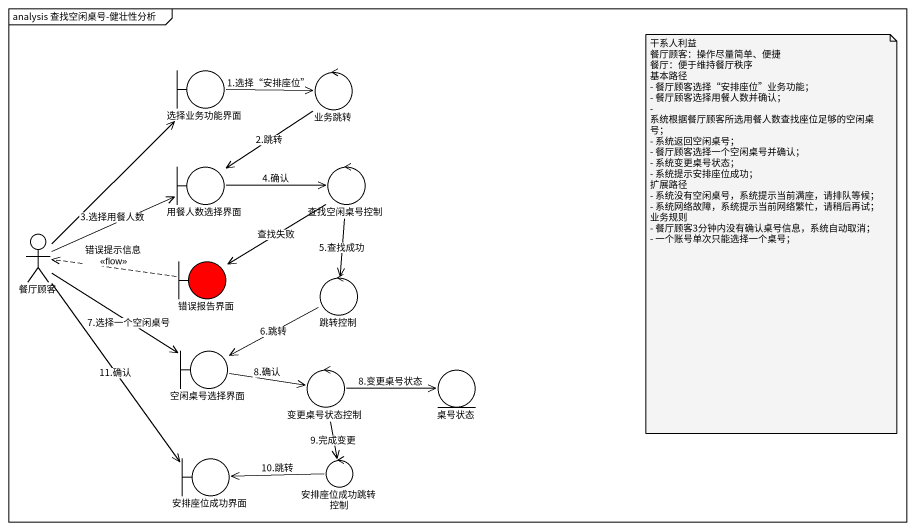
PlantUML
@startuml
mainframe analysis 查找空闲桌号-健壮性分析
boundary 选择业务功能界面
control 业务跳转
boundary 用餐人数选择界面
control 查找空闲桌号控制
actor 餐厅顾客
boundary 错误报告界面 #FF0000
control 跳转控制
boundary 空闲桌号选择界面
control 变更桌号状态控制
entity 桌号状态
boundary 安排座位成功界面
control 安排座位成功跳转控制
选择业务功能界面 -right-> 业务跳转 : 1.选择“安排座位”
业务跳转 --> 用餐人数选择界面 : 2.跳转
用餐人数选择界面 -right-> 查找空闲桌号控制 : 4.确认
查找空闲桌号控制 --> 错误报告界面 : 查找失败
查找空闲桌号控制 --> 跳转控制 : 5.查找成功
餐厅顾客 -up-> 选择业务功能界面
餐厅顾客 -right-> 用餐人数选择界面 : 3.选择用餐人数
餐厅顾客 --> 空闲桌号选择界面 : 7.选择一个空闲桌号
餐厅顾客 --> 安排座位成功界面 : 11.确认
错误报告界面 .left.> 餐厅顾客 : 错误提示信息\n<<flow>>
跳转控制 -left-> 空闲桌号选择界面 : 6.跳转
空闲桌号选择界面 -right-> 变更桌号状态控制 : 8.确认
变更桌号状态控制 -right-> 桌号状态 : 8.变更桌号状态
变更桌号状态控制 --> 安排座位成功跳转控制 : 9.完成变更
安排座位成功跳转控制 -left-> 安排座位成功界面 : 10.跳转
note as N1
  干系人利益
  餐厅顾客：操作尽量简单、便捷
  餐厅：便于维持餐厅秩序
  基本路径
  - 餐厅顾客选择“安排座位”业务功能；
  - 餐厅顾客选择用餐人数并确认；
  - 系统根据餐厅顾客所选用餐人数查找座位足够的空闲桌号；
  - 系统返回空闲桌号；
  - 餐厅顾客选择一个空闲桌号并确认；
  - 系统变更桌号状态；
  - 系统提示安排座位成功；
  扩展路径
  - 系统没有空闲桌号，系统提示当前满座，请排队等候；
  - 系统网络故障，系统提示当前网络繁忙，请稍后再试；
  业务规则
  - 餐厅顾客3分钟内没有确认桌号信息，系统自动取消；
  - 一个账号单次只能选择一个桌号；
end note
@enduml
